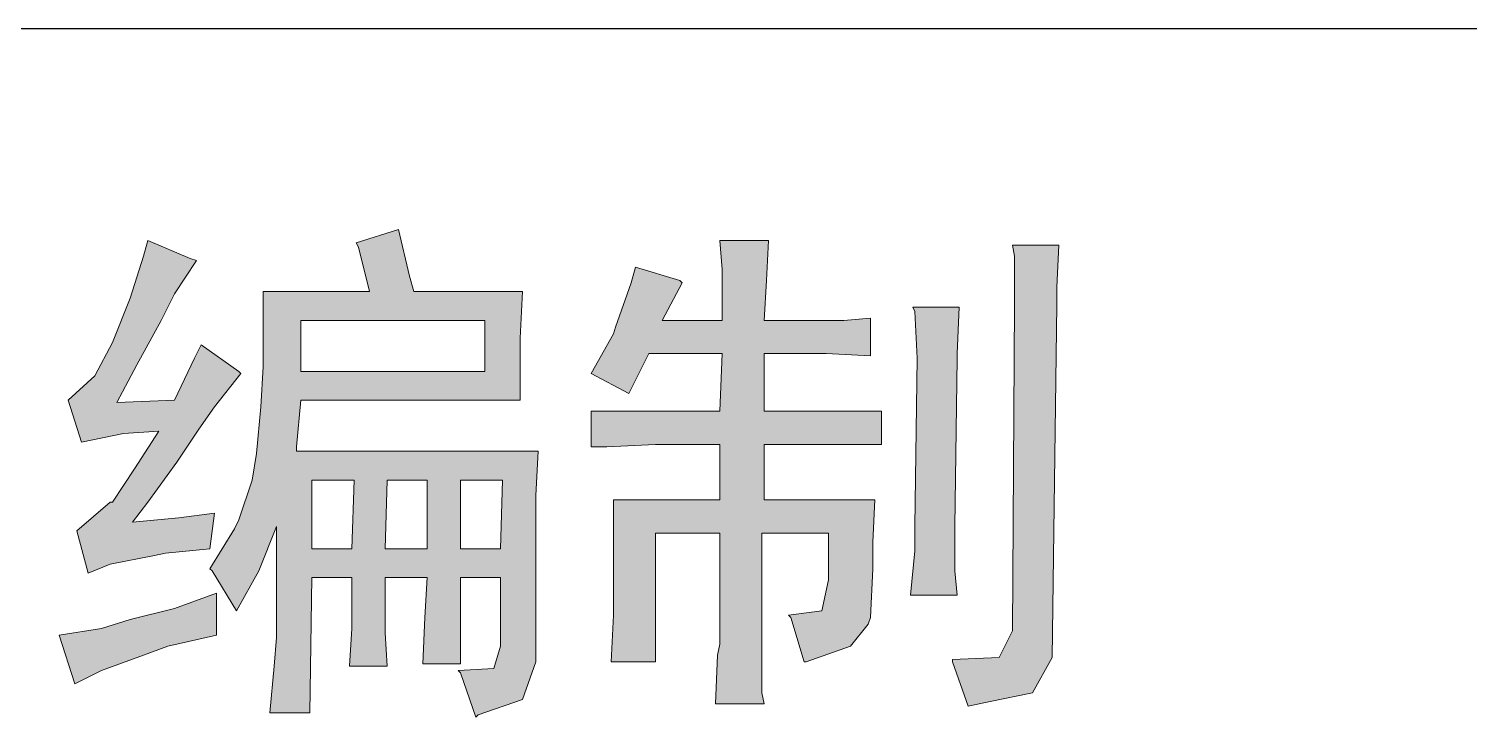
# Model space of a CAD drawing. Extents: x 36524853 to 36525459, y 2743936 to 2747542.
# Drawn here: x 36525161.731 to 36525166.684, y 2744716.402 to 2744718.769 of the extents above; entities that cross this region are included whole.
import ezdxf

# ---------------------------------------------------------------- set-up
doc = ezdxf.new("R2010")
doc.units = 0
doc.header["$LTSCALE"] = 1000
doc.header["$MEASUREMENT"] = 0
doc.layers.add('A0-13 图框-细线', color=7, linetype='Continuous')
doc.layers.add('A0-24 图框-填充', color=7, linetype='Continuous')

# ---------------------------------------------------------------- blocks, each defined once
blk = doc.blocks.new('LOGO资质4')
at = {"layer": 'A0-24 图框-填充'}
h = blk.add_hatch(color=256, dxfattribs=at)
h.dxf.hatch_style = 1
h.paths.add_polyline_path([(2856.73, 1649.47), (2690.54, 1649.47), (2690.54, 1652.52), (2693.59, 1684.53), (2844.54, 1684.53), (2844.54, 1689.11), (2844.54, 1721.13), (2844.54, 1727.23), (2846.06, 1759.24), (2771.35, 1759.24), (2768.3, 1769.92), (2760.68, 1801.94), (2731.71, 1792.79), (2733.23, 1789.74), (2740.86, 1759.24), (2667.67, 1759.24), (2667.67, 1740.95), (2667.67, 1707.4), (2666.15, 1679.96), (2663.1, 1647.94), (2660.05, 1629.64), (2650.9, 1602.2), (2647.85, 1596.1), (2631.08, 1568.66), (2632.6, 1567.13), (2649.37, 1539.69), (2664.62, 1567.13), (2676.82, 1597.63), (2676.82, 1521.39), (2675.29, 1501.57), (2672.24, 1469.55), (2699.69, 1469.55), (2701.21, 1562.56), (2728.66, 1562.56), (2728.66, 1527.49), (2727.13, 1501.57), (2753.05, 1501.57), (2751.53, 1524.44), (2751.53, 1562.56), (2780.5, 1562.56), (2778.97, 1535.11), (2777.45, 1503.1), (2803.37, 1503.1), (2803.37, 1530.54), (2803.37, 1562.56), (2830.81, 1562.56), (2830.81, 1515.29), (2826.24, 1500.05), (2801.84, 1498.52), (2803.37, 1497), (2814.04, 1466.5), (2815.57, 1468.03), (2846.06, 1478.7), (2855.21, 1504.62), (2855.21, 1602.2), (2855.21, 1618.97)])
h.paths.add_polyline_path([(2701.21, 1629.64), (2730.18, 1629.64), (2728.66, 1582.38), (2701.21, 1582.38)], flags=16)
h.paths.add_polyline_path([(2753.05, 1629.64), (2780.5, 1629.64), (2780.5, 1582.38), (2751.53, 1582.38)], flags=16)
h.paths.add_polyline_path([(2693.59, 1704.35), (2693.59, 1739.42), (2820.14, 1739.42), (2820.14, 1704.35)], flags=16)
h.paths.add_polyline_path([(2803.37, 1629.64), (2832.34, 1629.64), (2830.81, 1582.38), (2803.37, 1582.38)], flags=16)
h.paths.add_polyline_path([(2634.13, 1679.96), (2652.42, 1702.83), (2650.9, 1704.35), (2624.98, 1722.65), (2620.41, 1713.5), (2606.68, 1684.53), (2567.04, 1683.01), (2580.76, 1708.93), (2597.53, 1739.42), (2606.68, 1757.72), (2621.93, 1780.59), (2617.36, 1782.11), (2588.39, 1794.31), (2585.34, 1783.64), (2576.19, 1754.67), (2563.99, 1724.18), (2551.79, 1701.31), (2533.5, 1684.53), (2542.65, 1655.56), (2571.62, 1661.66), (2596.01, 1663.19), (2579.24, 1637.27), (2563.99, 1614.4), (2562.47, 1614.4), (2539.6, 1594.58), (2547.22, 1565.61), (2562.47, 1571.71), (2592.96, 1577.81), (2600.58, 1579.33), (2631.08, 1582.38), (2634.13, 1606.77), (2609.73, 1603.73), (2577.71, 1600.68), (2588.39, 1614.4), (2608.21, 1641.84), (2623.45, 1664.71)])
h.paths.add_polyline_path([(2635.65, 1551.89), (2606.68, 1541.21), (2576.19, 1533.59), (2556.37, 1527.49), (2527.4, 1522.92), (2538.07, 1489.37), (2556.37, 1498.52), (2585.34, 1509.19), (2602.11, 1515.29), (2635.65, 1522.92)])
h = blk.add_hatch(color=256, dxfattribs=at)
h.dxf.hatch_style = 1
h.paths.add_polyline_path([(3088.49, 1615.92), (3012.25, 1615.92), (3012.25, 1654.04), (3093.06, 1654.04), (3093.06, 1676.91), (3079.34, 1676.91), (3047.32, 1676.91), (3012.25, 1676.91), (3012.25, 1716.55), (3035.12, 1716.55), (3054.94, 1716.55), (3085.44, 1715.03), (3085.44, 1740.95), (3067.14, 1739.42), (3033.6, 1739.42), (3012.25, 1739.42), (3013.78, 1766.87), (3015.3, 1794.31), (2981.76, 1794.31), (2983.28, 1774.49), (2983.28, 1739.42), (2942.12, 1739.42), (2955.84, 1765.34), (2954.31, 1766.87), (2923.82, 1776.02), (2920.77, 1765.34), (2910.1, 1734.85), (2908.57, 1730.27), (2893.33, 1702.83), (2919.25, 1689.11), (2932.97, 1716.55), (2983.28, 1716.55), (2981.76, 1676.91), (2937.54, 1676.91), (2923.82, 1676.91), (2893.33, 1676.91), (2893.33, 1652.52), (2904, 1652.52), (2937.54, 1654.04), (2981.76, 1654.04), (2981.76, 1615.92), (2908.57, 1615.92), (2908.57, 1608.3), (2908.57, 1573.23), (2908.57, 1542.74), (2908.57, 1536.64), (2907.05, 1504.62), (2937.54, 1504.62), (2937.54, 1593.05), (2981.76, 1593.05), (2981.76, 1516.82), (2980.23, 1509.19), (2978.71, 1475.65), (3012.25, 1475.65), (3010.73, 1483.27), (3010.73, 1516.82), (3010.73, 1593.05), (3056.47, 1593.05), (3056.47, 1561.03), (3051.89, 1539.69), (3029.02, 1536.64), (3030.55, 1535.11), (3039.7, 1504.62), (3041.22, 1504.62), (3071.71, 1515.29), (3083.91, 1530.54), (3085.44, 1535.11), (3086.96, 1568.66), (3086.96, 1586.95)])
h.paths.add_polyline_path([(3144.9, 1713.5), (3144.9, 1716.55), (3146.42, 1748.57), (3114.41, 1748.57), (3115.93, 1745.52), (3117.45, 1713.5), (3115.93, 1597.63), (3115.93, 1580.85), (3112.88, 1550.36), (3144.9, 1550.36), (3143.37, 1567.13), (3143.37, 1597.63)])
h.paths.add_polyline_path([(3213.51, 1750.1), (3213.51, 1762.29), (3215.04, 1791.26), (3183.02, 1791.26), (3184.54, 1783.64), (3184.54, 1750.1), (3183.02, 1525.97), (3173.87, 1507.67), (3141.85, 1506.14), (3141.85, 1504.62), (3152.52, 1474.13), (3167.77, 1477.18), (3196.74, 1483.27), (3210.46, 1507.67)])
at = {"layer": 'A0-13 图框-细线'}
blk.add_line((7000, 1940), (0, 1940), dxfattribs=at)
at = {"layer": 'A0-13 图框-细线', "lineweight": 0}
for p, q in [((2588.39, 1794.31), (2585.34, 1783.64)), ((2617.36, 1782.11), (2588.39, 1794.31)), ((2760.68, 1801.94), (2731.71, 1792.79)), ((2768.3, 1769.92), (2760.68, 1801.94)), ((3015.3, 1794.31), (2981.76, 1794.31)), ((2981.76, 1794.31), (2983.28, 1774.49)), ((3013.78, 1766.87), (3015.3, 1794.31)), ((2585.34, 1783.64), (2576.19, 1754.67)), ((2731.71, 1792.79), (2733.23, 1789.74)), ((2733.23, 1789.74), (2740.86, 1759.24)), ((3215.04, 1791.26), (3183.02, 1791.26)), ((3183.02, 1791.26), (3184.54, 1783.64)), ((3184.54, 1783.64), (3184.54, 1750.1)), ((3213.51, 1762.29), (3215.04, 1791.26)), ((2606.68, 1757.72), (2621.93, 1780.59)), ((2621.93, 1780.59), (2617.36, 1782.11)), ((2923.82, 1776.02), (2920.77, 1765.34)), ((2954.31, 1766.87), (2923.82, 1776.02)), ((2983.28, 1774.49), (2983.28, 1739.42)), ((2771.35, 1759.24), (2768.3, 1769.92)), ((2920.77, 1765.34), (2910.1, 1734.85)), ((2942.12, 1739.42), (2955.84, 1765.34)), ((2955.84, 1765.34), (2954.31, 1766.87)), ((3012.25, 1739.42), (3013.78, 1766.87)), ((2576.19, 1754.67), (2563.99, 1724.18)), ((2597.53, 1739.42), (2606.68, 1757.72)), ((2740.86, 1759.24), (2667.67, 1759.24)), ((2667.67, 1759.24), (2667.67, 1740.95)), ((2846.06, 1759.24), (2771.35, 1759.24)), ((2844.54, 1727.23), (2846.06, 1759.24)), ((3213.51, 1750.1), (3213.51, 1762.29)), ((3146.42, 1748.57), (3114.41, 1748.57)), ((3114.41, 1748.57), (3115.93, 1745.52)), ((3115.93, 1745.52), (3117.45, 1713.5)), ((3144.9, 1716.55), (3146.42, 1748.57)), ((3184.54, 1750.1), (3183.02, 1525.97)), ((3210.46, 1507.67), (3213.51, 1750.1)), ((2580.76, 1708.93), (2597.53, 1739.42)), ((2667.67, 1740.95), (2667.67, 1707.4)), ((2693.59, 1704.35), (2693.59, 1739.42)), ((2693.59, 1739.42), (2820.14, 1739.42)), ((2820.14, 1739.42), (2820.14, 1704.35)), ((2910.1, 1734.85), (2908.57, 1730.27)), ((2983.28, 1739.42), (2942.12, 1739.42)), ((3033.6, 1739.42), (3012.25, 1739.42)), ((3067.14, 1739.42), (3033.6, 1739.42)), ((3085.44, 1740.95), (3067.14, 1739.42)), ((3085.44, 1715.03), (3085.44, 1740.95)), ((2563.99, 1724.18), (2551.79, 1701.31)), ((2844.54, 1721.13), (2844.54, 1727.23)), ((2908.57, 1730.27), (2893.33, 1702.83)), ((2624.98, 1722.65), (2620.41, 1713.5)), ((2650.9, 1704.35), (2624.98, 1722.65)), ((2844.54, 1689.11), (2844.54, 1721.13)), ((2919.25, 1689.11), (2932.97, 1716.55)), ((2932.97, 1716.55), (2983.28, 1716.55)), ((2983.28, 1716.55), (2981.76, 1676.91)), ((3012.25, 1676.91), (3012.25, 1716.55)), ((3012.25, 1716.55), (3035.12, 1716.55)), ((3035.12, 1716.55), (3054.94, 1716.55)), ((3054.94, 1716.55), (3085.44, 1715.03)), ((3144.9, 1713.5), (3144.9, 1716.55)), ((2567.04, 1683.01), (2580.76, 1708.93)), ((2620.41, 1713.5), (2606.68, 1684.53)), ((2652.42, 1702.83), (2650.9, 1704.35)), ((2667.67, 1707.4), (2666.15, 1679.96)), ((2820.14, 1704.35), (2693.59, 1704.35)), ((3117.45, 1713.5), (3115.93, 1597.63)), ((3143.37, 1597.63), (3144.9, 1713.5)), ((2551.79, 1701.31), (2533.5, 1684.53)), ((2634.13, 1679.96), (2652.42, 1702.83)), ((2893.33, 1702.83), (2919.25, 1689.11)), ((2533.5, 1684.53), (2542.65, 1655.56)), ((2606.68, 1684.53), (2567.04, 1683.01)), ((2690.54, 1652.52), (2693.59, 1684.53)), ((2693.59, 1684.53), (2844.54, 1684.53)), ((2844.54, 1684.53), (2844.54, 1689.11)), ((2623.45, 1664.71), (2634.13, 1679.96)), ((2666.15, 1679.96), (2663.1, 1647.94)), ((2893.33, 1676.91), (2893.33, 1652.52)), ((2923.82, 1676.91), (2893.33, 1676.91)), ((2937.54, 1676.91), (2923.82, 1676.91)), ((2981.76, 1676.91), (2937.54, 1676.91)), ((3047.32, 1676.91), (3012.25, 1676.91)), ((3079.34, 1676.91), (3047.32, 1676.91)), ((3093.06, 1676.91), (3079.34, 1676.91)), ((3093.06, 1654.04), (3093.06, 1676.91)), ((2608.21, 1641.84), (2623.45, 1664.71)), ((2542.65, 1655.56), (2571.62, 1661.66)), ((2571.62, 1661.66), (2596.01, 1663.19)), ((2596.01, 1663.19), (2579.24, 1637.27)), ((2663.1, 1647.94), (2660.05, 1629.64)), ((2690.54, 1649.47), (2690.54, 1652.52)), ((2856.73, 1649.47), (2690.54, 1649.47)), ((2855.21, 1618.97), (2856.73, 1649.47)), ((2893.33, 1652.52), (2904, 1652.52)), ((2904, 1652.52), (2937.54, 1654.04)), ((2937.54, 1654.04), (2981.76, 1654.04)), ((2981.76, 1654.04), (2981.76, 1615.92)), ((3012.25, 1654.04), (3093.06, 1654.04)), ((3012.25, 1615.92), (3012.25, 1654.04)), ((2579.24, 1637.27), (2563.99, 1614.4)), ((2588.39, 1614.4), (2608.21, 1641.84)), ((2660.05, 1629.64), (2650.9, 1602.2)), ((2701.21, 1582.38), (2701.21, 1629.64)), ((2701.21, 1629.64), (2730.18, 1629.64)), ((2730.18, 1629.64), (2728.66, 1582.38)), ((2751.53, 1582.38), (2753.05, 1629.64)), ((2753.05, 1629.64), (2780.5, 1629.64)), ((2780.5, 1629.64), (2780.5, 1582.38)), ((2803.37, 1629.64), (2832.34, 1629.64)), ((2803.37, 1582.38), (2803.37, 1629.64)), ((2803.37, 1629.64), (2832.34, 1629.64)), ((2832.34, 1629.64), (2803.37, 1629.64)), ((2832.34, 1629.64), (2830.81, 1582.38)), ((2855.21, 1602.2), (2855.21, 1618.97)), ((2981.76, 1615.92), (2908.57, 1615.92)), ((2908.57, 1615.92), (2908.57, 1608.3)), ((3088.49, 1615.92), (3012.25, 1615.92)), ((3086.96, 1586.95), (3088.49, 1615.92)), ((2562.47, 1614.4), (2539.6, 1594.58)), ((2563.99, 1614.4), (2562.47, 1614.4)), ((2577.71, 1600.68), (2588.39, 1614.4)), ((2634.13, 1606.77), (2609.73, 1603.73)), ((2631.08, 1582.38), (2634.13, 1606.77)), ((2908.57, 1608.3), (2908.57, 1573.23)), ((2609.73, 1603.73), (2577.71, 1600.68)), ((2647.85, 1596.1), (2631.08, 1568.66)), ((2650.9, 1602.2), (2647.85, 1596.1)), ((2664.62, 1567.13), (2676.82, 1597.63)), ((2676.82, 1597.63), (2676.82, 1521.39)), ((2855.21, 1504.62), (2855.21, 1602.2)), ((3115.93, 1597.63), (3115.93, 1580.85)), ((3143.37, 1567.13), (3143.37, 1597.63)), ((2539.6, 1594.58), (2547.22, 1565.61)), ((2937.54, 1504.62), (2937.54, 1593.05)), ((2937.54, 1593.05), (2981.76, 1593.05)), ((2981.76, 1593.05), (2981.76, 1516.82)), ((3010.73, 1516.82), (3010.73, 1593.05)), ((3010.73, 1593.05), (3056.47, 1593.05)), ((3056.47, 1593.05), (3056.47, 1561.03)), ((3086.96, 1568.66), (3086.96, 1586.95)), ((2562.47, 1571.71), (2592.96, 1577.81)), ((2592.96, 1577.81), (2600.58, 1579.33)), ((2600.58, 1579.33), (2631.08, 1582.38)), ((2728.66, 1582.38), (2701.21, 1582.38)), ((2780.5, 1582.38), (2751.53, 1582.38)), ((2830.81, 1582.38), (2803.37, 1582.38)), ((3115.93, 1580.85), (3112.88, 1550.36)), ((2547.22, 1565.61), (2562.47, 1571.71)), ((2631.08, 1568.66), (2632.6, 1567.13)), ((2632.6, 1567.13), (2649.37, 1539.69)), ((2649.37, 1539.69), (2664.62, 1567.13)), ((2908.57, 1573.23), (2908.57, 1542.74)), ((3085.44, 1535.11), (3086.96, 1568.66)), ((3144.9, 1550.36), (3143.37, 1567.13)), ((2699.69, 1469.55), (2701.21, 1562.56)), ((2701.21, 1562.56), (2728.66, 1562.56)), ((2728.66, 1562.56), (2728.66, 1527.49)), ((2751.53, 1524.44), (2751.53, 1562.56)), ((2751.53, 1562.56), (2780.5, 1562.56)), ((2780.5, 1562.56), (2778.97, 1535.11)), ((2803.37, 1562.56), (2830.81, 1562.56)), ((2803.37, 1562.56), (2830.81, 1562.56)), ((2830.81, 1562.56), (2803.37, 1562.56)), ((2803.37, 1530.54), (2803.37, 1562.56)), ((2830.81, 1562.56), (2830.81, 1515.29)), ((3056.47, 1561.03), (3051.89, 1539.69)), ((2635.65, 1551.89), (2606.68, 1541.21)), ((2635.65, 1522.92), (2635.65, 1551.89)), ((3112.88, 1550.36), (3144.9, 1550.36)), ((2606.68, 1541.21), (2576.19, 1533.59)), ((2908.57, 1536.64), (2907.05, 1504.62)), ((2908.57, 1542.74), (2908.57, 1536.64)), ((3051.89, 1539.69), (3029.02, 1536.64)), ((3029.02, 1536.64), (3030.55, 1535.11)), ((2556.37, 1527.49), (2527.4, 1522.92)), ((2576.19, 1533.59), (2556.37, 1527.49)), ((2728.66, 1527.49), (2727.13, 1501.57)), ((2778.97, 1535.11), (2777.45, 1503.1)), ((2803.37, 1503.1), (2803.37, 1530.54)), ((3030.55, 1535.11), (3039.7, 1504.62)), ((3071.71, 1515.29), (3083.91, 1530.54)), ((3083.91, 1530.54), (3085.44, 1535.11)), ((3183.02, 1525.97), (3173.87, 1507.67)), ((2527.4, 1522.92), (2538.07, 1489.37)), ((2602.11, 1515.29), (2635.65, 1522.92)), ((2676.82, 1521.39), (2675.29, 1501.57)), ((2753.05, 1501.57), (2751.53, 1524.44)), ((2981.76, 1516.82), (2980.23, 1509.19)), ((3010.73, 1483.27), (3010.73, 1516.82)), ((2556.37, 1498.52), (2585.34, 1509.19)), ((2585.34, 1509.19), (2602.11, 1515.29)), ((2830.81, 1515.29), (2826.24, 1500.05)), ((2980.23, 1509.19), (2978.71, 1475.65)), ((3041.22, 1504.62), (3071.71, 1515.29)), ((3173.87, 1507.67), (3141.85, 1506.14)), ((3141.85, 1506.14), (3141.85, 1504.62)), ((3173.87, 1507.67), (3173.87, 1507.67)), ((3196.74, 1483.27), (3210.46, 1507.67)), ((2538.07, 1489.37), (2556.37, 1498.52)), ((2675.29, 1501.57), (2672.24, 1469.55)), ((2727.13, 1501.57), (2753.05, 1501.57)), ((2777.45, 1503.1), (2803.37, 1503.1)), ((2826.24, 1500.05), (2801.84, 1498.52)), ((2801.84, 1498.52), (2803.37, 1497)), ((2803.37, 1497), (2814.04, 1466.5)), ((2846.06, 1478.7), (2855.21, 1504.62)), ((2907.05, 1504.62), (2937.54, 1504.62)), ((3039.7, 1504.62), (3041.22, 1504.62)), ((3141.85, 1504.62), (3152.52, 1474.13)), ((2815.57, 1468.03), (2846.06, 1478.7)), ((3012.25, 1475.65), (3010.73, 1483.27)), ((3152.52, 1474.13), (3167.77, 1477.18)), ((3167.77, 1477.18), (3196.74, 1483.27)), ((3196.74, 1483.27), (3196.74, 1483.27)), ((2672.24, 1469.55), (2699.69, 1469.55)), ((2814.04, 1466.5), (2815.57, 1468.03)), ((2978.71, 1475.65), (3012.25, 1475.65))]:
    blk.add_line(p, q, dxfattribs=at)
blk = doc.blocks.new('A$C6202001D')
blk.add_blockref('LOGO资质4', (51200, 1200))

msp = doc.modelspace()

# ---------------------------------------------------------------- block references
at = {"xscale": 0.005, "yscale": 0.005, "zscale": 0.005}
msp.add_blockref('A$C6202001D', (36524893.1983, 2744703.0694), dxfattribs=at)

doc.saveas('drawing.dxf')
